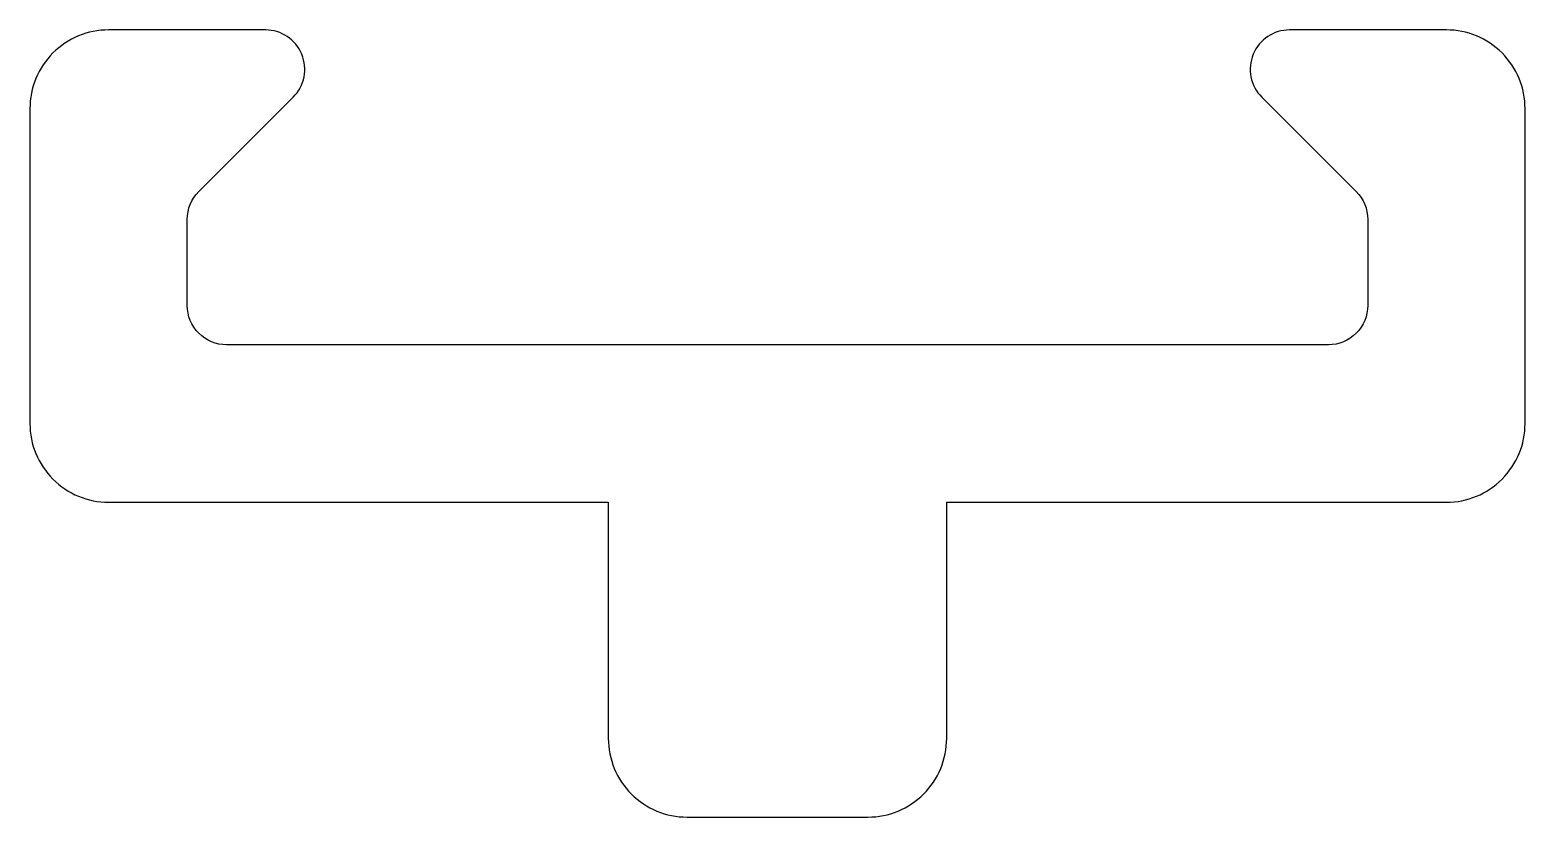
# Model space of a CAD drawing. Header units: millimetres. Extents: x -9.5 to 9.5, y -6 to 4.
import ezdxf

# ---------------------------------------------------------------- set-up
doc = ezdxf.new("R2010")
doc.units = ezdxf.units.MM

msp = doc.modelspace()

# ---------------------------------------------------------------- linework, layer by layer
msp.add_lwpolyline([(6.507, 4, 0.668179), (6.154, 3.146), (7.354, 1.946, -0.198912), (7.5, 1.593), (7.5, 0.5, -0.414214), (7, 0), (-7, 0, -0.414214), (-7.5, 0.5), (-7.5, 1.593, -0.198912), (-7.354, 1.946), (-6.154, 3.146, 0.668179), (-6.507, 4), (-8.5, 4, 0.414214), (-9.5, 3), (-9.5, -1, 0.414214), (-8.5, -2), (-2.15, -2), (-2.15, -5, 0.414214), (-1.15, -6), (1.15, -6, 0.414214), (2.15, -5), (2.15, -2), (8.5, -2, 0.414214), (9.5, -1), (9.5, 3, 0.414214), (8.5, 4)], format="xyb", close=True)

doc.saveas('drawing.dxf')
